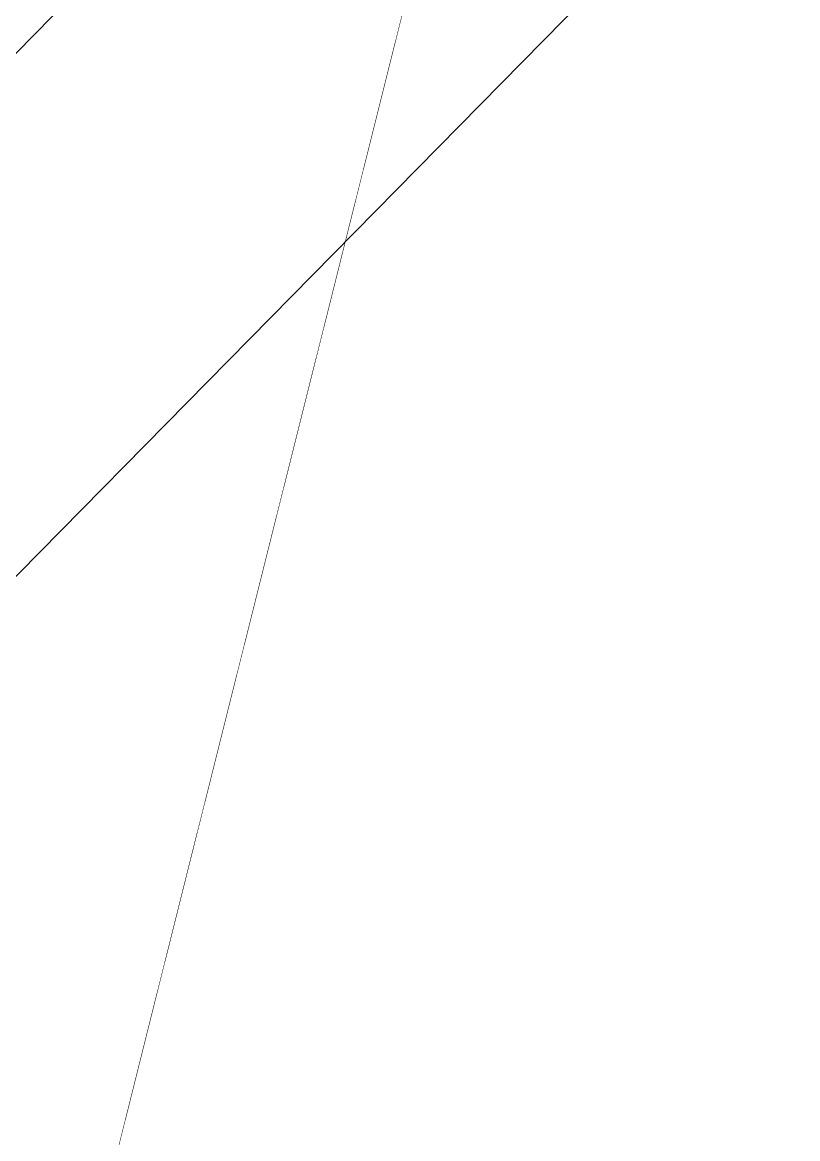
# Model space of a CAD drawing. Header units: inches. Extents: x 46944 to 1771531, y 9954 to 15548976.
# Drawn here: x 221582.9 to 221595.57, y 1549472.63 to 1549490.88 of the extents above; entities that cross this region are included whole.
import ezdxf

# ---------------------------------------------------------------- set-up
doc = ezdxf.new("R2010")
doc.units = ezdxf.units.IN
doc.header["$MEASUREMENT"] = 0
doc.layers.add('CART TRACK', color=30, linetype='Continuous')
doc.layers.add('rcc', color=6, linetype='Continuous', lineweight=30)

msp = doc.modelspace()

# ---------------------------------------------------------------- linework, layer by layer
at = {"layer": 'CART TRACK', "linetype": 'Continuous', "lineweight": 5, "ltscale": 50}
for points in [[(221668.21954, 1548699.79179), (221582.54927, 1548732.08792), (221536.95261, 1548755.58798), (221495.50397, 1548795.44522), (221470.264, 1548843.83384), (221451.30999, 1548910.95251), (221437.38544, 1548981.62846), (221439.02202, 1549047.50824), (221453.66701, 1549137.63822), (221466.97427, 1549220.25541), (221485.07659, 1549310.82738), (221510.52627, 1549380.45577), (221531.41848, 1549427.24497), (221556.8399, 1549463.99895), (221612.71008, 1549520.78454), (221680.97393, 1549592.37516), (221752.71859, 1549670.1144), (221857.05003, 1549773.80509)], [(221668.21954, 1548699.79179), (221582.54927, 1548732.08792), (221536.95261, 1548755.58798), (221495.50397, 1548795.44522), (221470.264, 1548843.83384), (221451.30999, 1548910.95251), (221437.38544, 1548981.62846), (221439.02202, 1549047.50824), (221453.66701, 1549137.63822), (221466.97427, 1549220.25541), (221485.07659, 1549310.82738), (221510.52627, 1549380.45577), (221531.41848, 1549427.24497), (221556.8399, 1549463.99895), (221612.71008, 1549520.78454), (221680.97393, 1549592.37516), (221752.71859, 1549670.1144), (221857.05003, 1549773.80509)], [(221670.14, 1548705.48), (221584.99, 1548737.58), (221540.48, 1548760.52), (221500.37, 1548799.09), (221475.87, 1548846.06), (221457.15, 1548912.35), (221443.4, 1548982.14), (221445.01, 1549046.95), (221459.59, 1549136.68), (221472.88, 1549219.19), (221490.87, 1549309.2), (221516.09, 1549378.2), (221536.67, 1549424.29), (221561.48, 1549460.16), (221617.02, 1549516.61), (221685.35, 1549588.27), (221757.04, 1549665.95), (221861.25, 1549769.52)], [(221670.14, 1548705.48), (221584.99, 1548737.58), (221540.48, 1548760.52), (221500.37, 1548799.09), (221475.87, 1548846.06), (221457.15, 1548912.35), (221443.4, 1548982.14), (221445.01, 1549046.95), (221459.59, 1549136.68), (221472.88, 1549219.19), (221490.87, 1549309.2), (221516.09, 1549378.2), (221536.67, 1549424.29), (221561.48, 1549460.16), (221617.02, 1549516.61), (221685.35, 1549588.27), (221757.04, 1549665.95), (221861.25, 1549769.52)]]:
    msp.add_lwpolyline(points, dxfattribs=at)
at = {"layer": 'rcc', "color": 242, "lineweight": -2, "const_width": 0.009}
msp.add_lwpolyline([(221428.18123, 1548848.53645), (221614.68691, 1549593.13829), (222211.1038, 1550190.15193), (222651.00572, 1550836.5)], dxfattribs=at)

doc.saveas('drawing.dxf')
